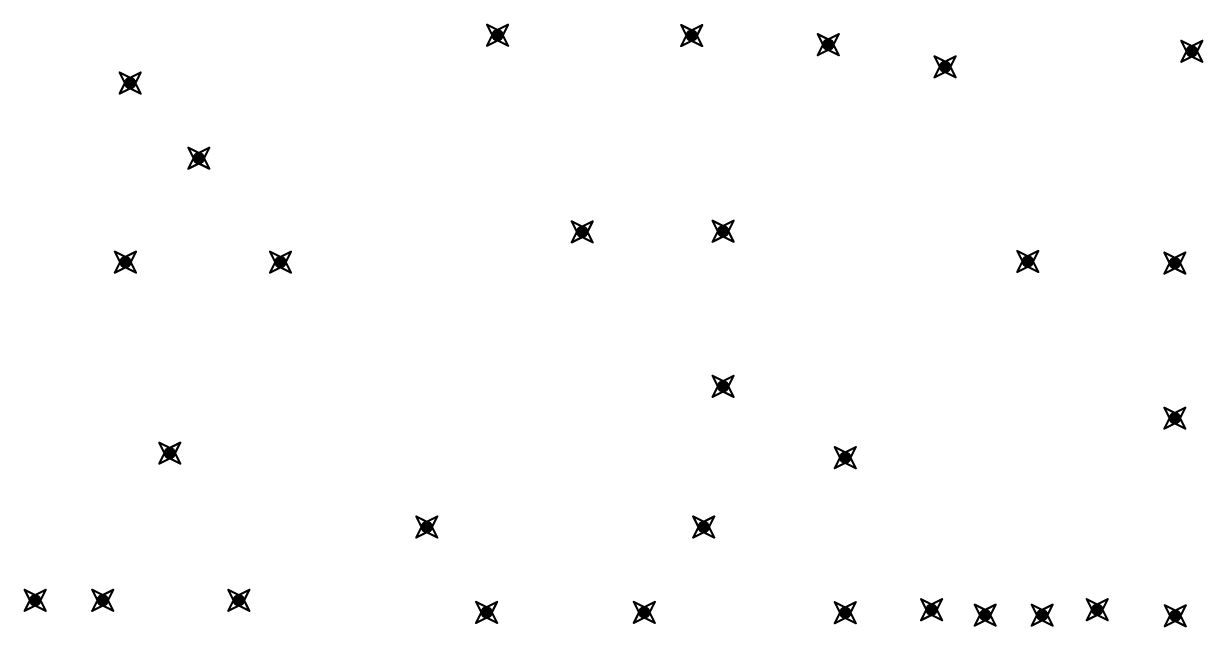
# Model space of a CAD drawing. Header units: millimetres. Extents: x -25 to 478, y -31 to 252.
# Drawn here: x 59.54 to 87.94, y 127.89 to 142.43 of the extents above; entities that cross this region are included whole.
import ezdxf

# ---------------------------------------------------------------- set-up
doc = ezdxf.new("R2010")
doc.units = ezdxf.units.MM
doc.layers.add('DrillDrawing', color=1, linetype='Continuous')
doc.layers.add('ViaHoleLayer', color=16, linetype='Continuous')

msp = doc.modelspace()

# ---------------------------------------------------------------- hatches: boundary and pattern name
at = {"layer": 'ViaHoleLayer'}
h = msp.add_hatch(color=16, dxfattribs=at)
edge = h.paths.add_edge_path()
edge.add_arc((70.948, 142.146), 0.15, 0, 360)
h = msp.add_hatch(color=16, dxfattribs=at)
edge = h.paths.add_edge_path()
edge.add_arc((75.622, 142.138), 0.15, 0, 360)
h = msp.add_hatch(color=16, dxfattribs=at)
edge = h.paths.add_edge_path()
edge.add_arc((78.91, 141.919), 0.15, 0, 360)
h = msp.add_hatch(color=16, dxfattribs=at)
edge = h.paths.add_edge_path()
edge.add_arc((87.662, 141.759), 0.15, 0, 360)
h = msp.add_hatch(color=16, dxfattribs=at)
edge = h.paths.add_edge_path()
edge.add_arc((81.722, 141.385), 0.15, 0, 360)
h = msp.add_hatch(color=16, dxfattribs=at)
edge = h.paths.add_edge_path()
edge.add_arc((62.103, 140.994), 0.15, 0, 360)
h = msp.add_hatch(color=16, dxfattribs=at)
edge = h.paths.add_edge_path()
edge.add_arc((63.756, 139.185), 0.15, 0, 360)
h = msp.add_hatch(color=16, dxfattribs=at)
edge = h.paths.add_edge_path()
edge.add_arc((72.986, 137.412), 0.15, 0, 360)
h = msp.add_hatch(color=16, dxfattribs=at)
edge = h.paths.add_edge_path()
edge.add_arc((76.378, 137.427), 0.15, 0, 360)
h = msp.add_hatch(color=16, dxfattribs=at)
edge = h.paths.add_edge_path()
edge.add_arc((61.989, 136.683), 0.15, 0, 360)
h = msp.add_hatch(color=16, dxfattribs=at)
edge = h.paths.add_edge_path()
edge.add_arc((65.722, 136.683), 0.15, 0, 360)
h = msp.add_hatch(color=16, dxfattribs=at)
edge = h.paths.add_edge_path()
edge.add_arc((83.713, 136.7), 0.15, 0, 360)
h = msp.add_hatch(color=16, dxfattribs=at)
edge = h.paths.add_edge_path()
edge.add_arc((87.254, 136.661), 0.15, 0, 360)
h = msp.add_hatch(color=16, dxfattribs=at)
edge = h.paths.add_edge_path()
edge.add_arc((76.378, 133.693), 0.15, 0, 360)
h = msp.add_hatch(color=16, dxfattribs=at)
edge = h.paths.add_edge_path()
edge.add_arc((87.254, 132.927), 0.15, 0, 360)
h = msp.add_hatch(color=16, dxfattribs=at)
edge = h.paths.add_edge_path()
edge.add_arc((63.056, 132.085), 0.15, 0, 360)
h = msp.add_hatch(color=16, dxfattribs=at)
edge = h.paths.add_edge_path()
edge.add_arc((79.319, 131.977), 0.15, 0, 360)
h = msp.add_hatch(color=16, dxfattribs=at)
edge = h.paths.add_edge_path()
edge.add_arc((69.244, 130.307), 0.15, 0, 360)
h = msp.add_hatch(color=16, dxfattribs=at)
edge = h.paths.add_edge_path()
edge.add_arc((75.911, 130.307), 0.15, 0, 360)
h = msp.add_hatch(color=16, dxfattribs=at)
edge = h.paths.add_edge_path()
edge.add_arc((59.817, 128.542), 0.15, 0, 360)
h = msp.add_hatch(color=16, dxfattribs=at)
edge = h.paths.add_edge_path()
edge.add_arc((61.443, 128.542), 0.15, 0, 360)
h = msp.add_hatch(color=16, dxfattribs=at)
edge = h.paths.add_edge_path()
edge.add_arc((64.719, 128.542), 0.15, 0, 360)
h = msp.add_hatch(color=16, dxfattribs=at)
edge = h.paths.add_edge_path()
edge.add_arc((70.684, 128.251), 0.15, 0, 360)
h = msp.add_hatch(color=16, dxfattribs=at)
edge = h.paths.add_edge_path()
edge.add_arc((74.481, 128.251), 0.15, 0, 360)
h = msp.add_hatch(color=16, dxfattribs=at)
edge = h.paths.add_edge_path()
edge.add_arc((79.319, 128.244), 0.15, 0, 360)
h = msp.add_hatch(color=16, dxfattribs=at)
edge = h.paths.add_edge_path()
edge.add_arc((81.397, 128.317), 0.15, 0, 360)
h = msp.add_hatch(color=16, dxfattribs=at)
edge = h.paths.add_edge_path()
edge.add_arc((85.385, 128.317), 0.15, 0, 360)
h = msp.add_hatch(color=16, dxfattribs=at)
edge = h.paths.add_edge_path()
edge.add_arc((82.687, 128.186), 0.15, 0, 360)
h = msp.add_hatch(color=16, dxfattribs=at)
edge = h.paths.add_edge_path()
edge.add_arc((84.059, 128.186), 0.15, 0, 360)
h = msp.add_hatch(color=16, dxfattribs=at)
edge = h.paths.add_edge_path()
edge.add_arc((87.264, 128.17), 0.15, 0, 360)

# ---------------------------------------------------------------- linework, layer by layer
at = {"layer": 'DrillDrawing', "const_width": 0.0508}
for points in [[(70.694, 142.4), (70.948, 142.273)], [(70.694, 142.4), (70.821, 142.146)], [(70.948, 142.273), (71.202, 142.4)], [(71.075, 142.146), (71.202, 142.4)], [(75.368, 142.392), (75.622, 142.265)], [(75.368, 142.392), (75.495, 142.138)], [(75.622, 142.265), (75.876, 142.392)], [(75.749, 142.138), (75.876, 142.392)], [(70.694, 141.892), (70.821, 142.146)], [(70.694, 141.892), (70.948, 142.019)], [(70.948, 142.019), (71.202, 141.892)], [(71.075, 142.146), (71.202, 141.892)], [(75.368, 141.884), (75.495, 142.138)], [(75.368, 141.884), (75.622, 142.011)], [(75.622, 142.011), (75.876, 141.884)], [(75.749, 142.138), (75.876, 141.884)], [(78.656, 142.173), (78.91, 142.046)], [(78.656, 142.173), (78.783, 141.919)], [(78.91, 142.046), (79.164, 142.173)], [(79.037, 141.919), (79.164, 142.173)], [(87.408, 142.013), (87.662, 141.886)], [(87.408, 142.013), (87.535, 141.759)], [(87.662, 141.886), (87.916, 142.013)], [(87.789, 141.759), (87.916, 142.013)], [(78.656, 141.665), (78.783, 141.919)], [(78.656, 141.665), (78.91, 141.792)], [(78.91, 141.792), (79.164, 141.665)], [(79.037, 141.919), (79.164, 141.665)], [(87.408, 141.505), (87.535, 141.759)], [(87.789, 141.759), (87.916, 141.505)], [(81.468, 141.639), (81.722, 141.512)], [(81.468, 141.639), (81.595, 141.385)], [(81.722, 141.512), (81.976, 141.639)], [(81.849, 141.385), (81.976, 141.639)], [(87.408, 141.505), (87.662, 141.632)], [(87.662, 141.632), (87.916, 141.505)], [(61.849, 141.248), (62.103, 141.121)], [(61.849, 141.248), (61.976, 140.994)], [(62.103, 141.121), (62.357, 141.248)], [(62.23, 140.994), (62.357, 141.248)], [(81.468, 141.131), (81.595, 141.385)], [(81.468, 141.131), (81.722, 141.258)], [(81.722, 141.258), (81.976, 141.131)], [(81.849, 141.385), (81.976, 141.131)], [(61.849, 140.74), (61.976, 140.994)], [(61.849, 140.74), (62.103, 140.867)], [(62.103, 140.867), (62.357, 140.74)], [(62.23, 140.994), (62.357, 140.74)], [(63.502, 139.439), (63.756, 139.312)], [(63.502, 139.439), (63.629, 139.185)], [(63.756, 139.312), (64.01, 139.439)], [(63.883, 139.185), (64.01, 139.439)], [(63.502, 138.931), (63.629, 139.185)], [(63.883, 139.185), (64.01, 138.931)], [(63.502, 138.931), (63.756, 139.058)], [(63.756, 139.058), (64.01, 138.931)], [(72.732, 137.666), (72.986, 137.539)], [(72.732, 137.666), (72.859, 137.412)], [(72.986, 137.539), (73.24, 137.666)], [(73.113, 137.412), (73.24, 137.666)], [(76.124, 137.681), (76.378, 137.554)], [(76.124, 137.681), (76.251, 137.427)], [(76.378, 137.554), (76.632, 137.681)], [(76.505, 137.427), (76.632, 137.681)], [(72.732, 137.158), (72.859, 137.412)], [(72.732, 137.158), (72.986, 137.285)], [(72.986, 137.285), (73.24, 137.158)], [(73.113, 137.412), (73.24, 137.158)], [(76.124, 137.173), (76.251, 137.427)], [(76.124, 137.173), (76.378, 137.3)], [(76.378, 137.3), (76.632, 137.173)], [(76.505, 137.427), (76.632, 137.173)], [(61.735, 136.937), (61.989, 136.81)], [(61.735, 136.937), (61.862, 136.683)], [(61.989, 136.81), (62.243, 136.937)], [(62.116, 136.683), (62.243, 136.937)], [(65.468, 136.937), (65.722, 136.81)], [(65.468, 136.937), (65.595, 136.683)], [(65.722, 136.81), (65.976, 136.937)], [(65.849, 136.683), (65.976, 136.937)], [(83.459, 136.954), (83.713, 136.827)], [(83.459, 136.954), (83.586, 136.7)], [(83.713, 136.827), (83.967, 136.954)], [(83.84, 136.7), (83.967, 136.954)], [(87, 136.915), (87.254, 136.788)], [(87, 136.915), (87.127, 136.661)], [(87.254, 136.788), (87.508, 136.915)], [(87.381, 136.661), (87.508, 136.915)], [(61.735, 136.429), (61.862, 136.683)], [(62.116, 136.683), (62.243, 136.429)], [(65.468, 136.429), (65.595, 136.683)], [(65.849, 136.683), (65.976, 136.429)], [(83.459, 136.446), (83.586, 136.7)], [(83.84, 136.7), (83.967, 136.446)], [(87, 136.407), (87.127, 136.661)], [(87.381, 136.661), (87.508, 136.407)], [(61.735, 136.429), (61.989, 136.556)], [(61.989, 136.556), (62.243, 136.429)], [(65.468, 136.429), (65.722, 136.556)], [(65.722, 136.556), (65.976, 136.429)], [(83.459, 136.446), (83.713, 136.573)], [(83.713, 136.573), (83.967, 136.446)], [(87, 136.407), (87.254, 136.534)], [(87.254, 136.534), (87.508, 136.407)], [(76.124, 133.947), (76.378, 133.82)], [(76.124, 133.947), (76.251, 133.693)], [(76.378, 133.82), (76.632, 133.947)], [(76.505, 133.693), (76.632, 133.947)], [(76.124, 133.439), (76.251, 133.693)], [(76.124, 133.439), (76.378, 133.566)], [(76.378, 133.566), (76.632, 133.439)], [(76.505, 133.693), (76.632, 133.439)], [(87, 133.181), (87.254, 133.054)], [(87, 133.181), (87.127, 132.927)], [(87, 132.673), (87.127, 132.927)], [(87.254, 133.054), (87.508, 133.181)], [(87.381, 132.927), (87.508, 133.181)], [(87.381, 132.927), (87.508, 132.673)], [(87, 132.673), (87.254, 132.8)], [(87.254, 132.8), (87.508, 132.673)], [(62.802, 132.339), (63.056, 132.212)], [(62.802, 132.339), (62.929, 132.085)], [(63.056, 132.212), (63.31, 132.339)], [(63.183, 132.085), (63.31, 132.339)], [(62.802, 131.831), (62.929, 132.085)], [(63.183, 132.085), (63.31, 131.831)], [(79.065, 132.231), (79.319, 132.104)], [(79.065, 132.231), (79.192, 131.977)], [(79.319, 132.104), (79.573, 132.231)], [(79.446, 131.977), (79.573, 132.231)], [(62.802, 131.831), (63.056, 131.958)], [(63.056, 131.958), (63.31, 131.831)], [(79.065, 131.723), (79.192, 131.977)], [(79.065, 131.723), (79.319, 131.85)], [(79.319, 131.85), (79.573, 131.723)], [(79.446, 131.977), (79.573, 131.723)], [(68.99, 130.561), (69.244, 130.434)], [(68.99, 130.561), (69.117, 130.307)], [(69.244, 130.434), (69.498, 130.561)], [(69.371, 130.307), (69.498, 130.561)], [(75.657, 130.561), (75.911, 130.434)], [(75.657, 130.561), (75.784, 130.307)], [(75.911, 130.434), (76.165, 130.561)], [(76.038, 130.307), (76.165, 130.561)], [(68.99, 130.053), (69.117, 130.307)], [(68.99, 130.053), (69.244, 130.18)], [(69.244, 130.18), (69.498, 130.053)], [(69.371, 130.307), (69.498, 130.053)], [(75.657, 130.053), (75.784, 130.307)], [(75.657, 130.053), (75.911, 130.18)], [(75.911, 130.18), (76.165, 130.053)], [(76.038, 130.307), (76.165, 130.053)], [(59.563, 128.796), (59.817, 128.669)], [(59.563, 128.796), (59.69, 128.542)], [(59.817, 128.669), (60.071, 128.796)], [(59.944, 128.542), (60.071, 128.796)], [(61.189, 128.796), (61.443, 128.669)], [(61.189, 128.796), (61.316, 128.542)], [(61.443, 128.669), (61.697, 128.796)], [(61.57, 128.542), (61.697, 128.796)], [(64.465, 128.796), (64.719, 128.669)], [(64.465, 128.796), (64.592, 128.542)], [(64.719, 128.669), (64.973, 128.796)], [(64.846, 128.542), (64.973, 128.796)], [(59.563, 128.288), (59.69, 128.542)], [(59.563, 128.288), (59.817, 128.415)], [(59.817, 128.415), (60.071, 128.288)], [(59.944, 128.542), (60.071, 128.288)], [(61.189, 128.288), (61.316, 128.542)], [(61.189, 128.288), (61.443, 128.415)], [(61.443, 128.415), (61.697, 128.288)], [(61.57, 128.542), (61.697, 128.288)], [(64.465, 128.288), (64.592, 128.542)], [(64.465, 128.288), (64.719, 128.415)], [(64.719, 128.415), (64.973, 128.288)], [(64.846, 128.542), (64.973, 128.288)], [(70.43, 128.505), (70.684, 128.378)], [(70.43, 128.505), (70.557, 128.251)], [(70.684, 128.378), (70.938, 128.505)], [(70.811, 128.251), (70.938, 128.505)], [(74.227, 128.505), (74.481, 128.378)], [(74.227, 128.505), (74.354, 128.251)], [(74.481, 128.378), (74.735, 128.505)], [(74.608, 128.251), (74.735, 128.505)], [(79.065, 128.498), (79.319, 128.371)], [(79.065, 128.498), (79.192, 128.244)], [(79.319, 128.371), (79.573, 128.498)], [(79.446, 128.244), (79.573, 128.498)], [(81.143, 128.571), (81.397, 128.444)], [(81.143, 128.571), (81.27, 128.317)], [(81.397, 128.444), (81.651, 128.571)], [(81.524, 128.317), (81.651, 128.571)], [(82.433, 128.44), (82.687, 128.313)], [(82.433, 128.44), (82.56, 128.186)], [(82.687, 128.313), (82.941, 128.44)], [(82.814, 128.186), (82.941, 128.44)], [(83.805, 128.44), (84.059, 128.313)], [(83.805, 128.44), (83.932, 128.186)], [(84.059, 128.313), (84.313, 128.44)], [(84.186, 128.186), (84.313, 128.44)], [(85.131, 128.571), (85.385, 128.444)], [(85.131, 128.571), (85.258, 128.317)], [(85.385, 128.444), (85.639, 128.571)], [(85.512, 128.317), (85.639, 128.571)], [(87.01, 128.424), (87.264, 128.297)], [(87.01, 128.424), (87.137, 128.17)], [(87.264, 128.297), (87.518, 128.424)], [(87.391, 128.17), (87.518, 128.424)], [(70.43, 127.997), (70.557, 128.251)], [(70.43, 127.997), (70.684, 128.124)], [(70.684, 128.124), (70.938, 127.997)], [(70.811, 128.251), (70.938, 127.997)], [(74.227, 127.997), (74.354, 128.251)], [(74.227, 127.997), (74.481, 128.124)], [(74.481, 128.124), (74.735, 127.997)], [(74.608, 128.251), (74.735, 127.997)], [(79.065, 127.99), (79.192, 128.244)], [(79.065, 127.99), (79.319, 128.117)], [(79.319, 128.117), (79.573, 127.99)], [(79.446, 128.244), (79.573, 127.99)], [(81.143, 128.063), (81.27, 128.317)], [(81.143, 128.063), (81.397, 128.19)], [(81.397, 128.19), (81.651, 128.063)], [(81.524, 128.317), (81.651, 128.063)], [(82.433, 127.932), (82.56, 128.186)], [(82.814, 128.186), (82.941, 127.932)], [(83.805, 127.932), (83.932, 128.186)], [(84.186, 128.186), (84.313, 127.932)], [(85.131, 128.063), (85.258, 128.317)], [(85.131, 128.063), (85.385, 128.19)], [(85.385, 128.19), (85.639, 128.063)], [(85.512, 128.317), (85.639, 128.063)], [(87.01, 127.916), (87.137, 128.17)], [(87.391, 128.17), (87.518, 127.916)], [(82.433, 127.932), (82.687, 128.059)], [(82.687, 128.059), (82.941, 127.932)], [(83.805, 127.932), (84.059, 128.059)], [(84.059, 128.059), (84.313, 127.932)], [(87.01, 127.916), (87.264, 128.043)], [(87.264, 128.043), (87.518, 127.916)]]:
    msp.add_lwpolyline(points, dxfattribs=at)
at = {"layer": 'DrillDrawing', "const_width": 0.0254}
for points in [[(70.681, 142.4, 1), (70.707, 142.4, 1)], [(70.681, 142.4, 1), (70.707, 142.4, 1)], [(71.189, 142.4, 1), (71.215, 142.4, 1)], [(71.189, 142.4, 1), (71.215, 142.4, 1)], [(75.355, 142.392, 1), (75.38, 142.392, 1)], [(75.355, 142.392, 1), (75.38, 142.392, 1)], [(75.863, 142.392, 1), (75.888, 142.392, 1)], [(75.863, 142.392, 1), (75.888, 142.392, 1)], [(70.808, 142.146, 1), (70.834, 142.146, 1)], [(70.808, 142.146, 1), (70.834, 142.146, 1)], [(70.935, 142.273, 1), (70.961, 142.273, 1)], [(70.935, 142.273, 1), (70.961, 142.273, 1)], [(70.935, 142.019, 1), (70.961, 142.019, 1)], [(70.935, 142.019, 1), (70.961, 142.019, 1)], [(71.062, 142.146, 1), (71.088, 142.146, 1)], [(71.062, 142.146, 1), (71.088, 142.146, 1)], [(75.482, 142.138, 1), (75.507, 142.138, 1)], [(75.482, 142.138, 1), (75.507, 142.138, 1)], [(75.609, 142.265, 1), (75.634, 142.265, 1)], [(75.609, 142.265, 1), (75.634, 142.265, 1)], [(75.609, 142.011, 1), (75.634, 142.011, 1)], [(75.609, 142.011, 1), (75.634, 142.011, 1)], [(75.736, 142.138, 1), (75.761, 142.138, 1)], [(75.736, 142.138, 1), (75.761, 142.138, 1)], [(78.643, 142.173, 1), (78.669, 142.173, 1)], [(78.643, 142.173, 1), (78.669, 142.173, 1)], [(78.897, 142.046, 1), (78.923, 142.046, 1)], [(78.897, 142.046, 1), (78.923, 142.046, 1)], [(79.151, 142.173, 1), (79.177, 142.173, 1)], [(79.151, 142.173, 1), (79.177, 142.173, 1)], [(87.395, 142.013, 1), (87.42, 142.013, 1)], [(87.395, 142.013, 1), (87.42, 142.013, 1)], [(87.903, 142.013, 1), (87.928, 142.013, 1)], [(87.903, 142.013, 1), (87.928, 142.013, 1)], [(70.681, 141.892, 1), (70.707, 141.892, 1)], [(70.681, 141.892, 1), (70.707, 141.892, 1)], [(71.189, 141.892, 1), (71.215, 141.892, 1)], [(71.189, 141.892, 1), (71.215, 141.892, 1)], [(75.355, 141.884, 1), (75.38, 141.884, 1)], [(75.355, 141.884, 1), (75.38, 141.884, 1)], [(75.863, 141.884, 1), (75.888, 141.884, 1)], [(75.863, 141.884, 1), (75.888, 141.884, 1)], [(78.77, 141.919, 1), (78.796, 141.919, 1)], [(78.77, 141.919, 1), (78.796, 141.919, 1)], [(78.897, 141.792, 1), (78.923, 141.792, 1)], [(78.897, 141.792, 1), (78.923, 141.792, 1)], [(79.024, 141.919, 1), (79.05, 141.919, 1)], [(79.024, 141.919, 1), (79.05, 141.919, 1)], [(87.522, 141.759, 1), (87.547, 141.759, 1)], [(87.522, 141.759, 1), (87.547, 141.759, 1)], [(87.649, 141.886, 1), (87.674, 141.886, 1)], [(87.649, 141.886, 1), (87.674, 141.886, 1)], [(87.776, 141.759, 1), (87.801, 141.759, 1)], [(87.776, 141.759, 1), (87.801, 141.759, 1)], [(78.643, 141.665, 1), (78.669, 141.665, 1)], [(78.643, 141.665, 1), (78.669, 141.665, 1)], [(79.151, 141.665, 1), (79.177, 141.665, 1)], [(79.151, 141.665, 1), (79.177, 141.665, 1)], [(81.455, 141.639, 1), (81.481, 141.639, 1)], [(81.455, 141.639, 1), (81.481, 141.639, 1)], [(81.709, 141.512, 1), (81.735, 141.512, 1)], [(81.709, 141.512, 1), (81.735, 141.512, 1)], [(81.963, 141.639, 1), (81.989, 141.639, 1)], [(81.963, 141.639, 1), (81.989, 141.639, 1)], [(87.395, 141.505, 1), (87.42, 141.505, 1)], [(87.395, 141.505, 1), (87.42, 141.505, 1)], [(87.649, 141.632, 1), (87.674, 141.632, 1)], [(87.649, 141.632, 1), (87.674, 141.632, 1)], [(87.903, 141.505, 1), (87.928, 141.505, 1)], [(87.903, 141.505, 1), (87.928, 141.505, 1)], [(61.836, 141.248, 1), (61.862, 141.248, 1)], [(61.836, 141.248, 1), (61.862, 141.248, 1)], [(62.344, 141.248, 1), (62.37, 141.248, 1)], [(62.344, 141.248, 1), (62.37, 141.248, 1)], [(81.582, 141.385, 1), (81.608, 141.385, 1)], [(81.582, 141.385, 1), (81.608, 141.385, 1)], [(81.709, 141.258, 1), (81.735, 141.258, 1)], [(81.709, 141.258, 1), (81.735, 141.258, 1)], [(81.836, 141.385, 1), (81.862, 141.385, 1)], [(81.836, 141.385, 1), (81.862, 141.385, 1)], [(61.963, 140.994, 1), (61.989, 140.994, 1)], [(61.963, 140.994, 1), (61.989, 140.994, 1)], [(62.09, 141.121, 1), (62.116, 141.121, 1)], [(62.09, 141.121, 1), (62.116, 141.121, 1)], [(62.09, 140.867, 1), (62.116, 140.867, 1)], [(62.09, 140.867, 1), (62.116, 140.867, 1)], [(62.217, 140.994, 1), (62.243, 140.994, 1)], [(62.217, 140.994, 1), (62.243, 140.994, 1)], [(81.455, 141.131, 1), (81.481, 141.131, 1)], [(81.455, 141.131, 1), (81.481, 141.131, 1)], [(81.963, 141.131, 1), (81.989, 141.131, 1)], [(81.963, 141.131, 1), (81.989, 141.131, 1)], [(61.836, 140.74, 1), (61.862, 140.74, 1)], [(61.836, 140.74, 1), (61.862, 140.74, 1)], [(62.344, 140.74, 1), (62.37, 140.74, 1)], [(62.344, 140.74, 1), (62.37, 140.74, 1)], [(63.489, 139.439, 1), (63.514, 139.439, 1)], [(63.489, 139.439, 1), (63.514, 139.439, 1)], [(63.997, 139.439, 1), (64.022, 139.439, 1)], [(63.997, 139.439, 1), (64.022, 139.439, 1)], [(63.616, 139.185, 1), (63.641, 139.185, 1)], [(63.616, 139.185, 1), (63.641, 139.185, 1)], [(63.743, 139.312, 1), (63.768, 139.312, 1)], [(63.743, 139.312, 1), (63.768, 139.312, 1)], [(63.87, 139.185, 1), (63.895, 139.185, 1)], [(63.87, 139.185, 1), (63.895, 139.185, 1)], [(63.489, 138.931, 1), (63.514, 138.931, 1)], [(63.489, 138.931, 1), (63.514, 138.931, 1)], [(63.743, 139.058, 1), (63.768, 139.058, 1)], [(63.743, 139.058, 1), (63.768, 139.058, 1)], [(63.997, 138.931, 1), (64.022, 138.931, 1)], [(63.997, 138.931, 1), (64.022, 138.931, 1)], [(72.72, 137.666, 1), (72.745, 137.666, 1)], [(72.72, 137.666, 1), (72.745, 137.666, 1)], [(72.974, 137.539, 1), (72.999, 137.539, 1)], [(72.974, 137.539, 1), (72.999, 137.539, 1)], [(73.228, 137.666, 1), (73.253, 137.666, 1)], [(73.228, 137.666, 1), (73.253, 137.666, 1)], [(76.111, 137.681, 1), (76.136, 137.681, 1)], [(76.111, 137.681, 1), (76.136, 137.681, 1)], [(76.365, 137.554, 1), (76.39, 137.554, 1)], [(76.365, 137.554, 1), (76.39, 137.554, 1)], [(76.619, 137.681, 1), (76.644, 137.681, 1)], [(76.619, 137.681, 1), (76.644, 137.681, 1)], [(72.847, 137.412, 1), (72.872, 137.412, 1)], [(72.847, 137.412, 1), (72.872, 137.412, 1)], [(72.974, 137.285, 1), (72.999, 137.285, 1)], [(72.974, 137.285, 1), (72.999, 137.285, 1)], [(73.101, 137.412, 1), (73.126, 137.412, 1)], [(73.101, 137.412, 1), (73.126, 137.412, 1)], [(76.111, 137.173, 1), (76.136, 137.173, 1)], [(76.111, 137.173, 1), (76.136, 137.173, 1)], [(76.238, 137.427, 1), (76.263, 137.427, 1)], [(76.238, 137.427, 1), (76.263, 137.427, 1)], [(76.365, 137.3, 1), (76.39, 137.3, 1)], [(76.365, 137.3, 1), (76.39, 137.3, 1)], [(76.492, 137.427, 1), (76.517, 137.427, 1)], [(76.492, 137.427, 1), (76.517, 137.427, 1)], [(76.619, 137.173, 1), (76.644, 137.173, 1)], [(76.619, 137.173, 1), (76.644, 137.173, 1)], [(61.722, 136.937, 1), (61.748, 136.937, 1)], [(61.722, 136.937, 1), (61.748, 136.937, 1)], [(62.23, 136.937, 1), (62.256, 136.937, 1)], [(62.23, 136.937, 1), (62.256, 136.937, 1)], [(65.456, 136.937, 1), (65.481, 136.937, 1)], [(65.456, 136.937, 1), (65.481, 136.937, 1)], [(65.964, 136.937, 1), (65.989, 136.937, 1)], [(65.964, 136.937, 1), (65.989, 136.937, 1)], [(72.72, 137.158, 1), (72.745, 137.158, 1)], [(72.72, 137.158, 1), (72.745, 137.158, 1)], [(73.228, 137.158, 1), (73.253, 137.158, 1)], [(73.228, 137.158, 1), (73.253, 137.158, 1)], [(83.446, 136.954, 1), (83.472, 136.954, 1)], [(83.446, 136.954, 1), (83.472, 136.954, 1)], [(83.954, 136.954, 1), (83.98, 136.954, 1)], [(83.954, 136.954, 1), (83.98, 136.954, 1)], [(86.987, 136.915, 1), (87.012, 136.915, 1)], [(86.987, 136.915, 1), (87.012, 136.915, 1)], [(87.495, 136.915, 1), (87.52, 136.915, 1)], [(87.495, 136.915, 1), (87.52, 136.915, 1)], [(61.849, 136.683, 1), (61.875, 136.683, 1)], [(61.849, 136.683, 1), (61.875, 136.683, 1)], [(61.976, 136.81, 1), (62.002, 136.81, 1)], [(61.976, 136.81, 1), (62.002, 136.81, 1)], [(62.103, 136.683, 1), (62.129, 136.683, 1)], [(62.103, 136.683, 1), (62.129, 136.683, 1)], [(65.583, 136.683, 1), (65.608, 136.683, 1)], [(65.583, 136.683, 1), (65.608, 136.683, 1)], [(65.71, 136.81, 1), (65.735, 136.81, 1)], [(65.71, 136.81, 1), (65.735, 136.81, 1)], [(65.837, 136.683, 1), (65.862, 136.683, 1)], [(65.837, 136.683, 1), (65.862, 136.683, 1)], [(83.573, 136.7, 1), (83.599, 136.7, 1)], [(83.573, 136.7, 1), (83.599, 136.7, 1)], [(83.7, 136.827, 1), (83.726, 136.827, 1)], [(83.7, 136.827, 1), (83.726, 136.827, 1)], [(83.827, 136.7, 1), (83.853, 136.7, 1)], [(83.827, 136.7, 1), (83.853, 136.7, 1)], [(87.114, 136.661, 1), (87.139, 136.661, 1)], [(87.114, 136.661, 1), (87.139, 136.661, 1)], [(87.241, 136.788, 1), (87.266, 136.788, 1)], [(87.241, 136.788, 1), (87.266, 136.788, 1)], [(87.368, 136.661, 1), (87.393, 136.661, 1)], [(87.368, 136.661, 1), (87.393, 136.661, 1)], [(61.722, 136.429, 1), (61.748, 136.429, 1)], [(61.722, 136.429, 1), (61.748, 136.429, 1)], [(61.976, 136.556, 1), (62.002, 136.556, 1)], [(61.976, 136.556, 1), (62.002, 136.556, 1)], [(62.23, 136.429, 1), (62.256, 136.429, 1)], [(62.23, 136.429, 1), (62.256, 136.429, 1)], [(65.456, 136.429, 1), (65.481, 136.429, 1)], [(65.456, 136.429, 1), (65.481, 136.429, 1)], [(65.71, 136.556, 1), (65.735, 136.556, 1)], [(65.71, 136.556, 1), (65.735, 136.556, 1)], [(65.964, 136.429, 1), (65.989, 136.429, 1)], [(65.964, 136.429, 1), (65.989, 136.429, 1)], [(83.446, 136.446, 1), (83.472, 136.446, 1)], [(83.446, 136.446, 1), (83.472, 136.446, 1)], [(83.7, 136.573, 1), (83.726, 136.573, 1)], [(83.7, 136.573, 1), (83.726, 136.573, 1)], [(83.954, 136.446, 1), (83.98, 136.446, 1)], [(83.954, 136.446, 1), (83.98, 136.446, 1)], [(86.987, 136.407, 1), (87.012, 136.407, 1)], [(86.987, 136.407, 1), (87.012, 136.407, 1)], [(87.241, 136.534, 1), (87.266, 136.534, 1)], [(87.241, 136.534, 1), (87.266, 136.534, 1)], [(87.495, 136.407, 1), (87.52, 136.407, 1)], [(87.495, 136.407, 1), (87.52, 136.407, 1)], [(76.111, 133.947, 1), (76.136, 133.947, 1)], [(76.111, 133.947, 1), (76.136, 133.947, 1)], [(76.365, 133.82, 1), (76.39, 133.82, 1)], [(76.365, 133.82, 1), (76.39, 133.82, 1)], [(76.619, 133.947, 1), (76.644, 133.947, 1)], [(76.619, 133.947, 1), (76.644, 133.947, 1)], [(76.238, 133.693, 1), (76.263, 133.693, 1)], [(76.238, 133.693, 1), (76.263, 133.693, 1)], [(76.365, 133.566, 1), (76.39, 133.566, 1)], [(76.365, 133.566, 1), (76.39, 133.566, 1)], [(76.492, 133.693, 1), (76.517, 133.693, 1)], [(76.492, 133.693, 1), (76.517, 133.693, 1)], [(76.111, 133.439, 1), (76.136, 133.439, 1)], [(76.111, 133.439, 1), (76.136, 133.439, 1)], [(76.619, 133.439, 1), (76.644, 133.439, 1)], [(76.619, 133.439, 1), (76.644, 133.439, 1)], [(86.987, 133.181, 1), (87.012, 133.181, 1)], [(86.987, 133.181, 1), (87.012, 133.181, 1)], [(87.114, 132.927, 1), (87.139, 132.927, 1)], [(87.114, 132.927, 1), (87.139, 132.927, 1)], [(87.241, 133.054, 1), (87.266, 133.054, 1)], [(87.241, 133.054, 1), (87.266, 133.054, 1)], [(87.368, 132.927, 1), (87.393, 132.927, 1)], [(87.368, 132.927, 1), (87.393, 132.927, 1)], [(87.495, 133.181, 1), (87.52, 133.181, 1)], [(87.495, 133.181, 1), (87.52, 133.181, 1)], [(86.987, 132.673, 1), (87.012, 132.673, 1)], [(86.987, 132.673, 1), (87.012, 132.673, 1)], [(87.241, 132.8, 1), (87.266, 132.8, 1)], [(87.241, 132.8, 1), (87.266, 132.8, 1)], [(87.495, 132.673, 1), (87.52, 132.673, 1)], [(87.495, 132.673, 1), (87.52, 132.673, 1)], [(62.79, 132.339, 1), (62.815, 132.339, 1)], [(62.79, 132.339, 1), (62.815, 132.339, 1)], [(63.298, 132.339, 1), (63.323, 132.339, 1)], [(63.298, 132.339, 1), (63.323, 132.339, 1)], [(62.917, 132.085, 1), (62.942, 132.085, 1)], [(62.917, 132.085, 1), (62.942, 132.085, 1)], [(63.044, 132.212, 1), (63.069, 132.212, 1)], [(63.044, 132.212, 1), (63.069, 132.212, 1)], [(63.171, 132.085, 1), (63.196, 132.085, 1)], [(63.171, 132.085, 1), (63.196, 132.085, 1)], [(79.053, 132.231, 1), (79.078, 132.231, 1)], [(79.053, 132.231, 1), (79.078, 132.231, 1)], [(79.307, 132.104, 1), (79.332, 132.104, 1)], [(79.307, 132.104, 1), (79.332, 132.104, 1)], [(79.561, 132.231, 1), (79.586, 132.231, 1)], [(79.561, 132.231, 1), (79.586, 132.231, 1)], [(62.79, 131.831, 1), (62.815, 131.831, 1)], [(62.79, 131.831, 1), (62.815, 131.831, 1)], [(63.044, 131.958, 1), (63.069, 131.958, 1)], [(63.044, 131.958, 1), (63.069, 131.958, 1)], [(63.298, 131.831, 1), (63.323, 131.831, 1)], [(63.298, 131.831, 1), (63.323, 131.831, 1)], [(79.18, 131.977, 1), (79.205, 131.977, 1)], [(79.18, 131.977, 1), (79.205, 131.977, 1)], [(79.307, 131.85, 1), (79.332, 131.85, 1)], [(79.307, 131.85, 1), (79.332, 131.85, 1)], [(79.434, 131.977, 1), (79.459, 131.977, 1)], [(79.434, 131.977, 1), (79.459, 131.977, 1)], [(79.053, 131.723, 1), (79.078, 131.723, 1)], [(79.053, 131.723, 1), (79.078, 131.723, 1)], [(79.561, 131.723, 1), (79.586, 131.723, 1)], [(79.561, 131.723, 1), (79.586, 131.723, 1)], [(68.978, 130.561, 1), (69.003, 130.561, 1)], [(68.978, 130.561, 1), (69.003, 130.561, 1)], [(69.232, 130.434, 1), (69.257, 130.434, 1)], [(69.232, 130.434, 1), (69.257, 130.434, 1)], [(69.486, 130.561, 1), (69.511, 130.561, 1)], [(69.486, 130.561, 1), (69.511, 130.561, 1)], [(75.644, 130.561, 1), (75.67, 130.561, 1)], [(75.644, 130.561, 1), (75.67, 130.561, 1)], [(75.898, 130.434, 1), (75.924, 130.434, 1)], [(75.898, 130.434, 1), (75.924, 130.434, 1)], [(76.152, 130.561, 1), (76.178, 130.561, 1)], [(76.152, 130.561, 1), (76.178, 130.561, 1)], [(69.105, 130.307, 1), (69.13, 130.307, 1)], [(69.105, 130.307, 1), (69.13, 130.307, 1)], [(69.232, 130.18, 1), (69.257, 130.18, 1)], [(69.232, 130.18, 1), (69.257, 130.18, 1)], [(69.359, 130.307, 1), (69.384, 130.307, 1)], [(69.359, 130.307, 1), (69.384, 130.307, 1)], [(75.771, 130.307, 1), (75.797, 130.307, 1)], [(75.771, 130.307, 1), (75.797, 130.307, 1)], [(75.898, 130.18, 1), (75.924, 130.18, 1)], [(75.898, 130.18, 1), (75.924, 130.18, 1)], [(76.025, 130.307, 1), (76.051, 130.307, 1)], [(76.025, 130.307, 1), (76.051, 130.307, 1)], [(68.978, 130.053, 1), (69.003, 130.053, 1)], [(68.978, 130.053, 1), (69.003, 130.053, 1)], [(69.486, 130.053, 1), (69.511, 130.053, 1)], [(69.486, 130.053, 1), (69.511, 130.053, 1)], [(75.644, 130.053, 1), (75.67, 130.053, 1)], [(75.644, 130.053, 1), (75.67, 130.053, 1)], [(76.152, 130.053, 1), (76.178, 130.053, 1)], [(76.152, 130.053, 1), (76.178, 130.053, 1)], [(59.55, 128.796, 1), (59.576, 128.796, 1)], [(59.55, 128.796, 1), (59.576, 128.796, 1)], [(59.804, 128.669, 1), (59.83, 128.669, 1)], [(59.804, 128.669, 1), (59.83, 128.669, 1)], [(60.058, 128.796, 1), (60.084, 128.796, 1)], [(60.058, 128.796, 1), (60.084, 128.796, 1)], [(61.176, 128.796, 1), (61.201, 128.796, 1)], [(61.176, 128.796, 1), (61.201, 128.796, 1)], [(61.43, 128.669, 1), (61.455, 128.669, 1)], [(61.43, 128.669, 1), (61.455, 128.669, 1)], [(61.684, 128.796, 1), (61.709, 128.796, 1)], [(61.684, 128.796, 1), (61.709, 128.796, 1)], [(64.453, 128.796, 1), (64.478, 128.796, 1)], [(64.453, 128.796, 1), (64.478, 128.796, 1)], [(64.706, 128.669, 1), (64.732, 128.669, 1)], [(64.706, 128.669, 1), (64.732, 128.669, 1)], [(64.96, 128.796, 1), (64.986, 128.796, 1)], [(64.96, 128.796, 1), (64.986, 128.796, 1)], [(59.677, 128.542, 1), (59.703, 128.542, 1)], [(59.677, 128.542, 1), (59.703, 128.542, 1)], [(59.804, 128.415, 1), (59.83, 128.415, 1)], [(59.804, 128.415, 1), (59.83, 128.415, 1)], [(59.931, 128.542, 1), (59.957, 128.542, 1)], [(59.931, 128.542, 1), (59.957, 128.542, 1)], [(61.303, 128.542, 1), (61.328, 128.542, 1)], [(61.303, 128.542, 1), (61.328, 128.542, 1)], [(61.43, 128.415, 1), (61.455, 128.415, 1)], [(61.43, 128.415, 1), (61.455, 128.415, 1)], [(61.557, 128.542, 1), (61.582, 128.542, 1)], [(61.557, 128.542, 1), (61.582, 128.542, 1)], [(64.579, 128.542, 1), (64.605, 128.542, 1)], [(64.579, 128.542, 1), (64.605, 128.542, 1)], [(64.706, 128.415, 1), (64.732, 128.415, 1)], [(64.706, 128.415, 1), (64.732, 128.415, 1)], [(64.834, 128.542, 1), (64.859, 128.542, 1)], [(64.834, 128.542, 1), (64.859, 128.542, 1)], [(70.418, 128.505, 1), (70.443, 128.505, 1)], [(70.418, 128.505, 1), (70.443, 128.505, 1)], [(70.672, 128.378, 1), (70.697, 128.378, 1)], [(70.672, 128.378, 1), (70.697, 128.378, 1)], [(70.926, 128.505, 1), (70.951, 128.505, 1)], [(70.926, 128.505, 1), (70.951, 128.505, 1)], [(74.215, 128.505, 1), (74.24, 128.505, 1)], [(74.215, 128.505, 1), (74.24, 128.505, 1)], [(74.469, 128.378, 1), (74.494, 128.378, 1)], [(74.469, 128.378, 1), (74.494, 128.378, 1)], [(74.723, 128.505, 1), (74.748, 128.505, 1)], [(74.723, 128.505, 1), (74.748, 128.505, 1)], [(79.053, 128.498, 1), (79.078, 128.498, 1)], [(79.053, 128.498, 1), (79.078, 128.498, 1)], [(79.307, 128.371, 1), (79.332, 128.371, 1)], [(79.307, 128.371, 1), (79.332, 128.371, 1)], [(79.561, 128.498, 1), (79.586, 128.498, 1)], [(79.561, 128.498, 1), (79.586, 128.498, 1)], [(81.13, 128.571, 1), (81.156, 128.571, 1)], [(81.13, 128.571, 1), (81.156, 128.571, 1)], [(81.384, 128.444, 1), (81.41, 128.444, 1)], [(81.384, 128.444, 1), (81.41, 128.444, 1)], [(81.638, 128.571, 1), (81.664, 128.571, 1)], [(81.638, 128.571, 1), (81.664, 128.571, 1)], [(82.42, 128.44, 1), (82.446, 128.44, 1)], [(82.42, 128.44, 1), (82.446, 128.44, 1)], [(82.928, 128.44, 1), (82.954, 128.44, 1)], [(82.928, 128.44, 1), (82.954, 128.44, 1)], [(83.792, 128.44, 1), (83.817, 128.44, 1)], [(83.792, 128.44, 1), (83.817, 128.44, 1)], [(84.3, 128.44, 1), (84.325, 128.44, 1)], [(84.3, 128.44, 1), (84.325, 128.44, 1)], [(85.118, 128.571, 1), (85.143, 128.571, 1)], [(85.118, 128.571, 1), (85.143, 128.571, 1)], [(85.372, 128.444, 1), (85.397, 128.444, 1)], [(85.372, 128.444, 1), (85.397, 128.444, 1)], [(85.626, 128.571, 1), (85.651, 128.571, 1)], [(85.626, 128.571, 1), (85.651, 128.571, 1)], [(86.998, 128.424, 1), (87.023, 128.424, 1)], [(86.998, 128.424, 1), (87.023, 128.424, 1)], [(87.506, 128.424, 1), (87.531, 128.424, 1)], [(87.506, 128.424, 1), (87.531, 128.424, 1)], [(59.55, 128.288, 1), (59.576, 128.288, 1)], [(59.55, 128.288, 1), (59.576, 128.288, 1)], [(60.058, 128.288, 1), (60.084, 128.288, 1)], [(60.058, 128.288, 1), (60.084, 128.288, 1)], [(61.176, 128.288, 1), (61.201, 128.288, 1)], [(61.176, 128.288, 1), (61.201, 128.288, 1)], [(61.684, 128.288, 1), (61.709, 128.288, 1)], [(61.684, 128.288, 1), (61.709, 128.288, 1)], [(64.453, 128.288, 1), (64.478, 128.288, 1)], [(64.453, 128.288, 1), (64.478, 128.288, 1)], [(64.96, 128.288, 1), (64.986, 128.288, 1)], [(64.96, 128.288, 1), (64.986, 128.288, 1)], [(70.545, 128.251, 1), (70.57, 128.251, 1)], [(70.545, 128.251, 1), (70.57, 128.251, 1)], [(70.672, 128.124, 1), (70.697, 128.124, 1)], [(70.672, 128.124, 1), (70.697, 128.124, 1)], [(70.799, 128.251, 1), (70.824, 128.251, 1)], [(70.799, 128.251, 1), (70.824, 128.251, 1)], [(74.342, 128.251, 1), (74.367, 128.251, 1)], [(74.342, 128.251, 1), (74.367, 128.251, 1)], [(74.469, 128.124, 1), (74.494, 128.124, 1)], [(74.469, 128.124, 1), (74.494, 128.124, 1)], [(74.596, 128.251, 1), (74.621, 128.251, 1)], [(74.596, 128.251, 1), (74.621, 128.251, 1)], [(79.18, 128.244, 1), (79.205, 128.244, 1)], [(79.18, 128.244, 1), (79.205, 128.244, 1)], [(79.307, 128.117, 1), (79.332, 128.117, 1)], [(79.307, 128.117, 1), (79.332, 128.117, 1)], [(79.434, 128.244, 1), (79.459, 128.244, 1)], [(79.434, 128.244, 1), (79.459, 128.244, 1)], [(81.257, 128.317, 1), (81.283, 128.317, 1)], [(81.257, 128.317, 1), (81.283, 128.317, 1)], [(81.384, 128.19, 1), (81.41, 128.19, 1)], [(81.384, 128.19, 1), (81.41, 128.19, 1)], [(81.511, 128.317, 1), (81.537, 128.317, 1)], [(81.511, 128.317, 1), (81.537, 128.317, 1)], [(82.547, 128.186, 1), (82.573, 128.186, 1)], [(82.547, 128.186, 1), (82.573, 128.186, 1)], [(82.674, 128.313, 1), (82.7, 128.313, 1)], [(82.674, 128.313, 1), (82.7, 128.313, 1)], [(82.801, 128.186, 1), (82.827, 128.186, 1)], [(82.801, 128.186, 1), (82.827, 128.186, 1)], [(83.919, 128.186, 1), (83.944, 128.186, 1)], [(83.919, 128.186, 1), (83.944, 128.186, 1)], [(84.046, 128.313, 1), (84.071, 128.313, 1)], [(84.046, 128.313, 1), (84.071, 128.313, 1)], [(84.173, 128.186, 1), (84.198, 128.186, 1)], [(84.173, 128.186, 1), (84.198, 128.186, 1)], [(85.245, 128.317, 1), (85.27, 128.317, 1)], [(85.245, 128.317, 1), (85.27, 128.317, 1)], [(85.372, 128.19, 1), (85.397, 128.19, 1)], [(85.372, 128.19, 1), (85.397, 128.19, 1)], [(85.499, 128.317, 1), (85.524, 128.317, 1)], [(85.499, 128.317, 1), (85.524, 128.317, 1)], [(87.125, 128.17, 1), (87.15, 128.17, 1)], [(87.125, 128.17, 1), (87.15, 128.17, 1)], [(87.252, 128.297, 1), (87.277, 128.297, 1)], [(87.252, 128.297, 1), (87.277, 128.297, 1)], [(87.379, 128.17, 1), (87.404, 128.17, 1)], [(87.379, 128.17, 1), (87.404, 128.17, 1)], [(70.418, 127.997, 1), (70.443, 127.997, 1)], [(70.418, 127.997, 1), (70.443, 127.997, 1)], [(70.926, 127.997, 1), (70.951, 127.997, 1)], [(70.926, 127.997, 1), (70.951, 127.997, 1)], [(74.215, 127.997, 1), (74.24, 127.997, 1)], [(74.215, 127.997, 1), (74.24, 127.997, 1)], [(74.723, 127.997, 1), (74.748, 127.997, 1)], [(74.723, 127.997, 1), (74.748, 127.997, 1)], [(79.053, 127.99, 1), (79.078, 127.99, 1)], [(79.053, 127.99, 1), (79.078, 127.99, 1)], [(79.561, 127.99, 1), (79.586, 127.99, 1)], [(79.561, 127.99, 1), (79.586, 127.99, 1)], [(81.13, 128.063, 1), (81.156, 128.063, 1)], [(81.13, 128.063, 1), (81.156, 128.063, 1)], [(81.638, 128.063, 1), (81.664, 128.063, 1)], [(81.638, 128.063, 1), (81.664, 128.063, 1)], [(82.42, 127.932, 1), (82.446, 127.932, 1)], [(82.42, 127.932, 1), (82.446, 127.932, 1)], [(82.674, 128.059, 1), (82.7, 128.059, 1)], [(82.674, 128.059, 1), (82.7, 128.059, 1)], [(82.928, 127.932, 1), (82.954, 127.932, 1)], [(82.928, 127.932, 1), (82.954, 127.932, 1)], [(83.792, 127.932, 1), (83.817, 127.932, 1)], [(83.792, 127.932, 1), (83.817, 127.932, 1)], [(84.046, 128.059, 1), (84.071, 128.059, 1)], [(84.046, 128.059, 1), (84.071, 128.059, 1)], [(84.3, 127.932, 1), (84.325, 127.932, 1)], [(84.3, 127.932, 1), (84.325, 127.932, 1)], [(85.118, 128.063, 1), (85.143, 128.063, 1)], [(85.118, 128.063, 1), (85.143, 128.063, 1)], [(85.626, 128.063, 1), (85.651, 128.063, 1)], [(85.626, 128.063, 1), (85.651, 128.063, 1)], [(86.998, 127.916, 1), (87.023, 127.916, 1)], [(86.998, 127.916, 1), (87.023, 127.916, 1)], [(87.252, 128.043, 1), (87.277, 128.043, 1)], [(87.252, 128.043, 1), (87.277, 128.043, 1)], [(87.506, 127.916, 1), (87.531, 127.916, 1)], [(87.506, 127.916, 1), (87.531, 127.916, 1)]]:
    msp.add_lwpolyline(points, format="xyb", close=True, dxfattribs=at)

doc.saveas('drawing.dxf')
